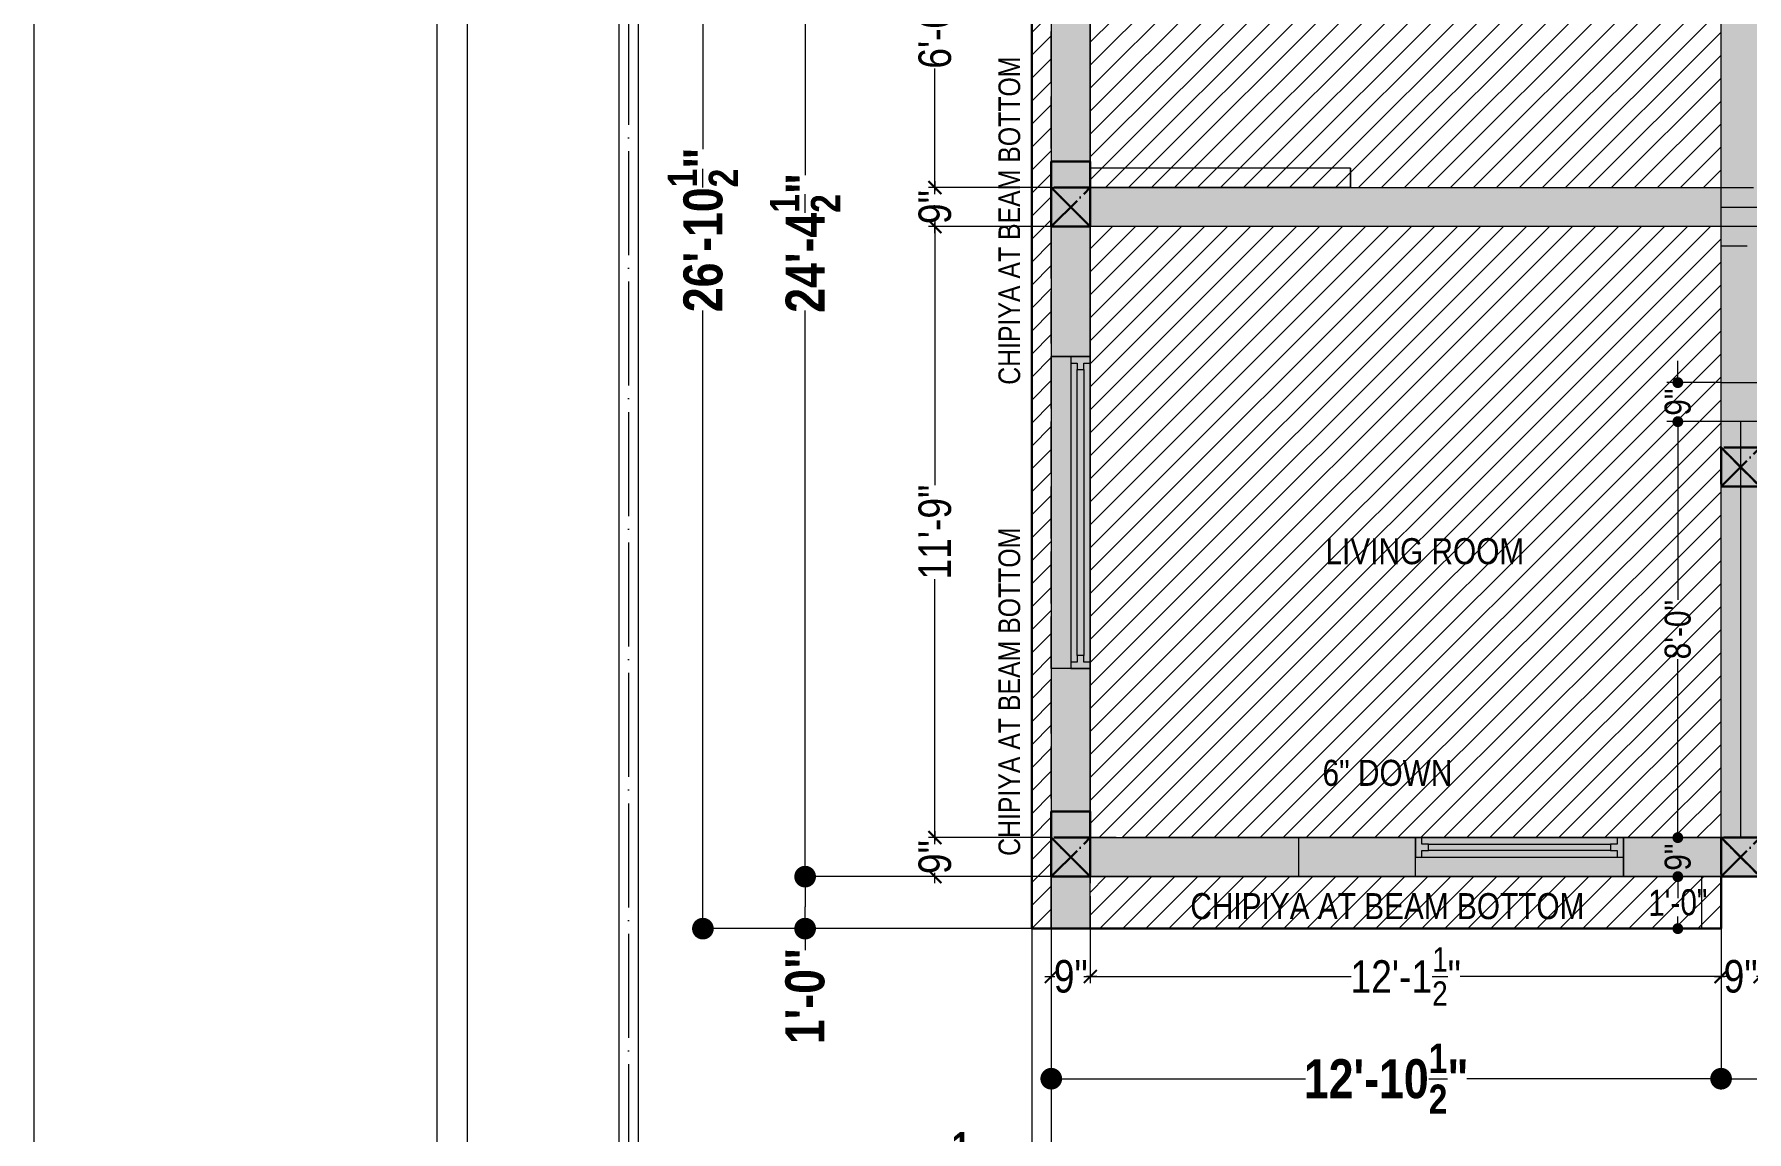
# Model space of a CAD drawing. Header units: millimetres. Extents: x 56222 to 3066687, y -650199 to -121287.
# Drawn here: x 151738.1 to 152133.1, y -174220.6 to -173967.3 of the extents above; entities that cross this region are included whole.
import ezdxf

# ---------------------------------------------------------------- set-up
doc = ezdxf.new("R2010")
doc.units = ezdxf.units.MM
doc.header["$MEASUREMENT"] = 0
doc.header["$PDMODE"] = 35
doc.linetypes.add('ACAD_ISO02W100', pattern=[15, 12, -3])
doc.linetypes.add('ACAD_ISO04W100', pattern=[30, 24, -3, 0, -3])
doc.layers.get('Defpoints').update_dxf_attribs({"color": 220})
for name, color, linetype, lineweight in [('COLUMN', 1, 'Continuous', 30), ('COLUMN ( CENTER MARK )_', 5, 'ACAD_ISO04W100', 30), ('FIRST FLOOR ( TEXT )', 7, 'Continuous', 9), ('GROUND FLOOR', 7, 'Continuous', 9), ('GROUND FLOOR  ( PLINE )', 251, 'Continuous', 30), ('GROUND FLOOR ( DW_RAIL )', 7, 'Continuous', 9), ('SECTION', 7, 'Continuous', 9), ('X_SHEET', 7, 'Continuous', 9), ('XX~SLAB ( BEAM )~ ( DIM )', 7, 'Continuous', 9), ('XX~SLAB ( BEAM )~ ( HATCH )', 1, 'Continuous', 9), ('XX~SLAB ( HATCH )', 7, 'Continuous', 9), ('XX~STR BEAM', 5, 'ACAD_ISO02W100', 9)]:
    doc.layers.add(name, color=color, linetype=linetype, lineweight=lineweight)
doc.layers.add('GROUND FLOOR  ( Text )', color=251, linetype='Continuous')
doc.layers.add('XX~SLAB ( HATCH )~ PLINE', color=251, linetype='Continuous', lineweight=9, plot=False)
doc.layers.add('XX~SLAB ( PLINE )', color=251, linetype='Continuous', plot=False)
doc.styles.add('Cn BT~6', font='swissc.ttf', dxfattribs={"height": 6})
doc.styles.add("Cn_BT_0'-0", font='swissc.ttf')
doc.styles.add('Cn_BT_7½', font='swissc.ttf', dxfattribs={"height": 7.5})
doc.styles.add('Cn_BT_9 ( BOLD )', font='swisscb.ttf', dxfattribs={"height": 9})
doc.styles.add('KATHA', font='swissc.ttf')
doc.dimstyles.new('Cn BT~6', dxfattribs={"dimtxt": 0.18, "dimasz": 2.5, "dimexe": 2.5, "dimexo": 0, "dimgap": 0.09, "dimtad": 0, "dimdec": 3, "dimzin": 3, "dimdsep": 46, "dimlunit": 4, "dimtxsty": 'Cn BT~6', "dimblk": 'DOT', "dimcen": 0.09, "dimdle": 2, "dimclrd": 250, "dimclre": 250, "dimclrt": 5, "dimadec": 0, "dimazin": 0, "dimtfac": 0.75, "dimtdec": 3, "dimtofl": 0, "dimtmove": 0, "dimatfit": 3, "dimfxl": 1, "dimtolj": 1, "dimtzin": 0, "dimlwd": 15, "dimlwe": 15, "dimarcsym": 0})
doc.dimstyles.new('Cn_BT_7½', dxfattribs={"dimtxt": 9, "dimasz": 3, "dimexe": 1.5, "dimexo": 0, "dimgap": 0.09, "dimtad": 0, "dimdec": 3, "dimzin": 3, "dimdsep": 46, "dimlunit": 4, "dimtxsty": 'Cn_BT_7½', "dimblk": 'ARCHTICK', "dimcen": 0.09, "dimdle": 1.5, "dimclrd": 251, "dimclre": 251, "dimclrt": 14, "dimadec": 0, "dimazin": 0, "dimtfac": 0.75, "dimtdec": 3, "dimtofl": 0, "dimtmove": 0, "dimatfit": 3, "dimfxl": 0, "dimtolj": 1, "dimtzin": 0, "dimlwd": 15, "dimlwe": 15, "dimarcsym": 0})
doc.dimstyles.new('Cn_BT_9 ( BOLD )', dxfattribs={"dimtxt": 9, "dimasz": 5, "dimexe": 1.5, "dimexo": 0, "dimgap": 0.09, "dimtad": 0, "dimzin": 3, "dimdsep": 46, "dimlunit": 4, "dimtxsty": 'Cn_BT_9 ( BOLD )', "dimblk": 'DOT', "dimcen": 0.09, "dimdle": 1.5, "dimclrd": 251, "dimclre": 251, "dimclrt": 5, "dimadec": 0, "dimazin": 0, "dimtfac": 0.75, "dimtofl": 0, "dimtmove": 0, "dimatfit": 3, "dimfxl": 0, "dimtolj": 1, "dimtzin": 0, "dimlwd": 15, "dimlwe": 15, "dimarcsym": 0})
pattern_1 = [(45, (151968.207, -174173.6764), (-2.65165, 2.65165), [])]
pattern_2 = [(45, (151981.707, -174101.6764), (-2.65165, 2.65165), [])]

# ---------------------------------------------------------------- blocks, each defined once
blk = doc.blocks.new('_ArchTick')
at = {"color": 0, "linetype": 'ByBlock', "const_width": 0.15}
blk.add_lwpolyline([(-0.5, -0.5), (0.5, 0.5)], dxfattribs=at)
blk = doc.blocks.new('*D164')
at = {"layer": 'Defpoints', "color": 0, "lineweight": 0, "transparency": 16777216}
for p in [(151972.71, -173930.68), (151945.89, -174002.68), (151972.71, -174002.68)]:
    blk.add_point(p, dxfattribs=at)
at = {"layer": 'XX~SLAB ( BEAM )~ ( DIM )', "color": 251, "lineweight": 15, "transparency": 16777216}
for p, q in [((151972.71, -173930.68), (151944.39, -173930.68)), ((151945.89, -173929.18), (151945.89, -173958.16)), ((151945.89, -174004.18), (151945.89, -173975.19)), ((151972.71, -174002.68), (151944.39, -174002.68))]:
    blk.add_line(p, q, dxfattribs=at)
at = {"layer": 'XX~SLAB ( BEAM )~ ( DIM )', "color": 251, "lineweight": 15, "transparency": 16777216, "xscale": 3, "yscale": 3, "zscale": 3}
for p, rotation in [((151945.89, -173930.68), 90), ((151945.89, -174002.68), 270)]:
    blk.add_blockref('_ArchTick', p, dxfattribs=dict(at, rotation=rotation))
at = {"layer": 'XX~SLAB ( BEAM )~ ( DIM )', "color": 14, "transparency": 16777216, "insert": (151945.89, -173966.68), "char_height": 7.5, "attachment_point": 5, "rotation": 90, "style": 'Cn_BT_7½'}
blk.add_mtext('\\A1;6\'-0"', dxfattribs=at)
blk = doc.blocks.new('*D163')
at = {"layer": 'Defpoints', "color": 0, "lineweight": 0, "transparency": 16777216}
for p in [(151972.71, -174002.68), (151945.89, -174011.68), (151972.71, -174011.68)]:
    blk.add_point(p, dxfattribs=at)
at = {"layer": 'XX~SLAB ( BEAM )~ ( DIM )', "color": 251, "lineweight": 15, "transparency": 16777216}
for p, q in [((151972.71, -174002.68), (151944.39, -174002.68)), ((151945.89, -174001.18), (151945.89, -174003.52)), ((151972.71, -174011.68), (151944.39, -174011.68)), ((151945.89, -174013.18), (151945.89, -174010.83))]:
    blk.add_line(p, q, dxfattribs=at)
at = {"layer": 'XX~SLAB ( BEAM )~ ( DIM )', "color": 251, "lineweight": 15, "transparency": 16777216, "xscale": 3, "yscale": 3, "zscale": 3}
for p, rotation in [((151945.89, -174002.68), 90), ((151945.89, -174011.68), 270)]:
    blk.add_blockref('_ArchTick', p, dxfattribs=dict(at, rotation=rotation))
at = {"layer": 'XX~SLAB ( BEAM )~ ( DIM )', "color": 14, "transparency": 16777216, "insert": (151945.89, -174007.18), "char_height": 7.5, "attachment_point": 5, "rotation": 90, "style": 'Cn_BT_7½'}
blk.add_mtext('\\A1;9"', dxfattribs=at)
blk = doc.blocks.new('*D162')
at = {"layer": 'Defpoints', "color": 0, "lineweight": 0, "transparency": 16777216}
for p in [(151972.71, -174011.68), (151945.89, -174152.68), (151972.71, -174152.68)]:
    blk.add_point(p, dxfattribs=at)
at = {"layer": 'XX~SLAB ( BEAM )~ ( DIM )', "color": 251, "lineweight": 15, "transparency": 16777216}
for p, q in [((151972.71, -174011.68), (151944.39, -174011.68)), ((151945.89, -174010.18), (151945.89, -174071.32)), ((151945.89, -174154.18), (151945.89, -174093.04)), ((151972.71, -174152.68), (151944.39, -174152.68))]:
    blk.add_line(p, q, dxfattribs=at)
at = {"layer": 'XX~SLAB ( BEAM )~ ( DIM )', "color": 251, "lineweight": 15, "transparency": 16777216, "xscale": 3, "yscale": 3, "zscale": 3}
for p, rotation in [((151945.89, -174011.68), 90), ((151945.89, -174152.68), 270)]:
    blk.add_blockref('_ArchTick', p, dxfattribs=dict(at, rotation=rotation))
at = {"layer": 'XX~SLAB ( BEAM )~ ( DIM )', "color": 14, "transparency": 16777216, "insert": (151945.89, -174082.18), "char_height": 7.5, "attachment_point": 5, "rotation": 90, "style": 'Cn_BT_7½'}
blk.add_mtext('\\A1;11\'-9"', dxfattribs=at)
blk = doc.blocks.new('*D161')
at = {"layer": 'Defpoints', "color": 0, "lineweight": 0, "transparency": 16777216}
for p in [(151972.71, -174152.68), (151945.89, -174161.68), (151972.71, -174161.68)]:
    blk.add_point(p, dxfattribs=at)
at = {"layer": 'XX~SLAB ( BEAM )~ ( DIM )', "color": 251, "lineweight": 15, "transparency": 16777216}
for p, q in [((151972.71, -174152.68), (151944.39, -174152.68)), ((151945.89, -174151.18), (151945.89, -174153.52)), ((151972.71, -174161.68), (151944.39, -174161.68)), ((151945.89, -174163.18), (151945.89, -174160.83))]:
    blk.add_line(p, q, dxfattribs=at)
at = {"layer": 'XX~SLAB ( BEAM )~ ( DIM )', "color": 251, "lineweight": 15, "transparency": 16777216, "xscale": 3, "yscale": 3, "zscale": 3}
for p, rotation in [((151945.89, -174152.68), 90), ((151945.89, -174161.68), 270)]:
    blk.add_blockref('_ArchTick', p, dxfattribs=dict(at, rotation=rotation))
at = {"layer": 'XX~SLAB ( BEAM )~ ( DIM )', "color": 14, "transparency": 16777216, "insert": (151945.89, -174157.18), "char_height": 7.5, "attachment_point": 5, "rotation": 90, "style": 'Cn_BT_7½'}
blk.add_mtext('\\A1;9"', dxfattribs=at)
blk = doc.blocks.new('*D145')
at = {"layer": 'Defpoints', "color": 0, "lineweight": 0, "transparency": 16777216}
for p in [(151972.71, -174173.68), (151981.71, -174173.68), (151981.71, -174184.73)]:
    blk.add_point(p, dxfattribs=at)
at = {"layer": 'XX~SLAB ( BEAM )~ ( DIM )', "color": 251, "lineweight": 15, "transparency": 16777216}
for p, q in [((151972.71, -174173.68), (151972.71, -174186.23)), ((151981.71, -174173.68), (151981.71, -174186.23)), ((151971.21, -174184.73), (151973.55, -174184.73)), ((151983.21, -174184.73), (151980.86, -174184.73))]:
    blk.add_line(p, q, dxfattribs=at)
at = {"layer": 'XX~SLAB ( BEAM )~ ( DIM )', "color": 251, "lineweight": 15, "transparency": 16777216, "xscale": 3, "yscale": 3, "zscale": 3, "rotation": 180}
blk.add_blockref('_ArchTick', (151972.71, -174184.73), dxfattribs=at)
at = {"layer": 'XX~SLAB ( BEAM )~ ( DIM )', "color": 251, "lineweight": 15, "transparency": 16777216, "xscale": 3, "yscale": 3, "zscale": 3}
blk.add_blockref('_ArchTick', (151981.71, -174184.73), dxfattribs=at)
at = {"layer": 'XX~SLAB ( BEAM )~ ( DIM )', "color": 14, "transparency": 16777216, "insert": (151977.21, -174184.73), "char_height": 7.5, "attachment_point": 5, "style": 'Cn_BT_7½'}
blk.add_mtext('\\A1;9"', dxfattribs=at)
blk = doc.blocks.new('*D144')
at = {"layer": 'Defpoints', "color": 0, "lineweight": 0, "transparency": 16777216}
for p in [(151981.71, -174173.68), (152127.21, -174173.68), (152127.21, -174184.73)]:
    blk.add_point(p, dxfattribs=at)
at = {"layer": 'XX~SLAB ( BEAM )~ ( DIM )', "color": 251, "lineweight": 15, "transparency": 16777216}
for p, q in [((151981.71, -174173.68), (151981.71, -174186.23)), ((152127.21, -174173.68), (152127.21, -174186.23)), ((151980.21, -174184.73), (152041.92, -174184.73)), ((152128.71, -174184.73), (152066.99, -174184.73))]:
    blk.add_line(p, q, dxfattribs=at)
at = {"layer": 'XX~SLAB ( BEAM )~ ( DIM )', "color": 251, "lineweight": 15, "transparency": 16777216, "xscale": 3, "yscale": 3, "zscale": 3, "rotation": 180}
blk.add_blockref('_ArchTick', (151981.71, -174184.73), dxfattribs=at)
at = {"layer": 'XX~SLAB ( BEAM )~ ( DIM )', "color": 251, "lineweight": 15, "transparency": 16777216, "xscale": 3, "yscale": 3, "zscale": 3}
blk.add_blockref('_ArchTick', (152127.21, -174184.73), dxfattribs=at)
at = {"layer": 'XX~SLAB ( BEAM )~ ( DIM )', "color": 14, "transparency": 16777216, "insert": (152054.46, -174184.73), "char_height": 7.5, "attachment_point": 5, "style": 'Cn_BT_7½'}
blk.add_mtext('\\A1;12\'-1{\\H0.75x;\\S1/2;}"', dxfattribs=at)
blk = doc.blocks.new('*D143')
at = {"layer": 'Defpoints', "color": 0, "lineweight": 0, "transparency": 16777216}
for p in [(152136.21, -174161.68), (152127.21, -174173.68), (152136.21, -174184.73)]:
    blk.add_point(p, dxfattribs=at)
at = {"layer": 'XX~SLAB ( BEAM )~ ( DIM )', "color": 251, "lineweight": 15, "transparency": 16777216}
for p, q in [((152136.21, -174161.68), (152136.21, -174186.23)), ((152127.21, -174173.68), (152127.21, -174186.23)), ((152125.71, -174184.73), (152128.05, -174184.73)), ((152137.71, -174184.73), (152135.36, -174184.73))]:
    blk.add_line(p, q, dxfattribs=at)
at = {"layer": 'XX~SLAB ( BEAM )~ ( DIM )', "color": 251, "lineweight": 15, "transparency": 16777216, "xscale": 3, "yscale": 3, "zscale": 3, "rotation": 180}
blk.add_blockref('_ArchTick', (152127.21, -174184.73), dxfattribs=at)
at = {"layer": 'XX~SLAB ( BEAM )~ ( DIM )', "color": 251, "lineweight": 15, "transparency": 16777216, "xscale": 3, "yscale": 3, "zscale": 3}
blk.add_blockref('_ArchTick', (152136.21, -174184.73), dxfattribs=at)
at = {"layer": 'XX~SLAB ( BEAM )~ ( DIM )', "color": 14, "transparency": 16777216, "insert": (152131.71, -174184.73), "char_height": 7.5, "attachment_point": 5, "style": 'Cn_BT_7½'}
blk.add_mtext('\\A1;9"', dxfattribs=at)
blk = doc.blocks.new('_Dot')
at = {"color": 0, "linetype": 'ByBlock', "lineweight": -2}
blk.add_line((-0.5, 0), (-1, 0), dxfattribs=at)
at = {"color": 0, "linetype": 'ByBlock', "const_width": 0.5}
blk.add_lwpolyline([(-0.25, 0, 1), (0.25, 0, 1)], format="xyb", close=True, dxfattribs=at)
blk = doc.blocks.new('*D131')
at = {"layer": 'Defpoints', "color": 0, "lineweight": 0, "transparency": 16777216}
for p in [(152127.21, -174047.68), (152117.23, -174056.68), (152127.21, -174056.68)]:
    blk.add_point(p, dxfattribs=at)
at = {"layer": 'XX~SLAB ( BEAM )~ ( DIM )', "color": 250, "lineweight": 15, "transparency": 16777216}
for p, q in [((152117.23, -174045.18), (152117.23, -174042.68)), ((152127.21, -174047.68), (152114.73, -174047.68)), ((152127.21, -174056.68), (152114.73, -174056.68)), ((152117.23, -174059.18), (152117.23, -174061.68))]:
    blk.add_line(p, q, dxfattribs=at)
at = {"layer": 'XX~SLAB ( BEAM )~ ( DIM )', "color": 250, "lineweight": 15, "transparency": 16777216, "xscale": 2.5, "yscale": 2.5, "zscale": 2.5}
for p, rotation in [((152117.23, -174047.68), 270), ((152117.23, -174056.68), 90)]:
    blk.add_blockref('_Dot', p, dxfattribs=dict(at, rotation=rotation))
at = {"layer": 'XX~SLAB ( BEAM )~ ( DIM )', "color": 5, "transparency": 16777216, "insert": (152117.23, -174052.18), "char_height": 6, "attachment_point": 5, "rotation": 90, "style": 'Cn BT~6'}
blk.add_mtext('\\A1;9"', dxfattribs=at)
blk = doc.blocks.new('*D130')
at = {"layer": 'Defpoints', "color": 0, "lineweight": 0, "transparency": 16777216}
for p in [(152127.21, -174056.68), (152117.23, -174152.68), (152127.21, -174152.68)]:
    blk.add_point(p, dxfattribs=at)
at = {"layer": 'XX~SLAB ( BEAM )~ ( DIM )', "color": 250, "lineweight": 15, "transparency": 16777216}
for p, q in [((152127.21, -174056.68), (152114.73, -174056.68)), ((152117.23, -174059.18), (152117.23, -174097.84)), ((152117.23, -174150.18), (152117.23, -174111.51)), ((152127.21, -174152.68), (152114.73, -174152.68))]:
    blk.add_line(p, q, dxfattribs=at)
at = {"layer": 'XX~SLAB ( BEAM )~ ( DIM )', "color": 250, "lineweight": 15, "transparency": 16777216, "xscale": 2.5, "yscale": 2.5, "zscale": 2.5}
for p, rotation in [((152117.23, -174056.68), 90), ((152117.23, -174152.68), 270)]:
    blk.add_blockref('_Dot', p, dxfattribs=dict(at, rotation=rotation))
at = {"layer": 'XX~SLAB ( BEAM )~ ( DIM )', "color": 5, "transparency": 16777216, "insert": (152117.23, -174104.68), "char_height": 6, "attachment_point": 5, "rotation": 90, "style": 'Cn BT~6'}
blk.add_mtext('\\A1;8\'-0"', dxfattribs=at)
blk = doc.blocks.new('*D129')
at = {"layer": 'Defpoints', "color": 0, "lineweight": 0, "transparency": 16777216}
for p in [(152127.21, -174152.68), (152117.23, -174161.68), (152127.21, -174161.68)]:
    blk.add_point(p, dxfattribs=at)
at = {"layer": 'XX~SLAB ( BEAM )~ ( DIM )', "color": 250, "lineweight": 15, "transparency": 16777216}
for p, q in [((152117.23, -174150.18), (152117.23, -174147.68)), ((152127.21, -174152.68), (152114.73, -174152.68)), ((152127.21, -174161.68), (152114.73, -174161.68)), ((152117.23, -174164.18), (152117.23, -174166.68))]:
    blk.add_line(p, q, dxfattribs=at)
at = {"layer": 'XX~SLAB ( BEAM )~ ( DIM )', "color": 250, "lineweight": 15, "transparency": 16777216, "xscale": 2.5, "yscale": 2.5, "zscale": 2.5}
for p, rotation in [((152117.23, -174152.68), 270), ((152117.23, -174161.68), 90)]:
    blk.add_blockref('_Dot', p, dxfattribs=dict(at, rotation=rotation))
at = {"layer": 'XX~SLAB ( BEAM )~ ( DIM )', "color": 5, "transparency": 16777216, "insert": (152117.23, -174157.18), "char_height": 6, "attachment_point": 5, "rotation": 90, "style": 'Cn BT~6'}
blk.add_mtext('\\A1;9"', dxfattribs=at)
blk = doc.blocks.new('*D127')
at = {"layer": 'Defpoints', "color": 0, "lineweight": 0, "transparency": 16777216}
for p in [(151972.71, -173869.18), (151915.94, -174161.68), (151972.71, -174161.68)]:
    blk.add_point(p, dxfattribs=at)
at = {"layer": 'XX~SLAB ( BEAM )~ ( DIM )', "color": 251, "lineweight": 15, "transparency": 16777216}
for p, q in [((151972.71, -173869.18), (151914.44, -173869.18)), ((151915.94, -173874.18), (151915.94, -173999.8)), ((151915.94, -174156.68), (151915.94, -174031.05)), ((151972.71, -174161.68), (151914.44, -174161.68))]:
    blk.add_line(p, q, dxfattribs=at)
at = {"layer": 'XX~SLAB ( BEAM )~ ( DIM )', "color": 251, "lineweight": 15, "transparency": 16777216, "xscale": 5, "yscale": 5, "zscale": 5}
for p, rotation in [((151915.94, -173869.18), 90), ((151915.94, -174161.68), 270)]:
    blk.add_blockref('_Dot', p, dxfattribs=dict(at, rotation=rotation))
at = {"layer": 'XX~SLAB ( BEAM )~ ( DIM )', "color": 5, "transparency": 16777216, "insert": (151915.94, -174015.43), "char_height": 9, "attachment_point": 5, "rotation": 90, "style": 'Cn_BT_9 ( BOLD )'}
blk.add_mtext('\\A1;24\'-4{\\H0.75x;\\S1/2;}"', dxfattribs=at)
blk = doc.blocks.new('*D126')
at = {"layer": 'Defpoints', "color": 0, "lineweight": 0, "transparency": 16777216}
for p in [(151972.71, -174161.68), (151915.94, -174173.68), (151968.21, -174173.68)]:
    blk.add_point(p, dxfattribs=at)
at = {"layer": 'XX~SLAB ( BEAM )~ ( DIM )', "color": 251, "lineweight": 15, "transparency": 16777216}
for p, q in [((151972.71, -174161.68), (151914.44, -174161.68)), ((151915.94, -174166.68), (151915.94, -174168.68)), ((151968.21, -174173.68), (151914.44, -174173.68)), ((151915.94, -174173.68), (151915.94, -174178.68))]:
    blk.add_line(p, q, dxfattribs=at)
at = {"layer": 'XX~SLAB ( BEAM )~ ( DIM )', "color": 251, "lineweight": 15, "transparency": 16777216, "xscale": 5, "yscale": 5, "zscale": 5}
for p, rotation in [((151915.94, -174161.68), 90), ((151915.94, -174173.68), 270)]:
    blk.add_blockref('_Dot', p, dxfattribs=dict(at, rotation=rotation))
at = {"layer": 'XX~SLAB ( BEAM )~ ( DIM )', "color": 5, "transparency": 16777216, "insert": (151915.94, -174189.22), "char_height": 9, "attachment_point": 5, "rotation": 90, "style": 'Cn_BT_9 ( BOLD )'}
blk.add_mtext('\\A1;1\'-0"', dxfattribs=at)
blk = doc.blocks.new('*D123')
at = {"layer": 'Defpoints', "color": 0, "lineweight": 0, "transparency": 16777216}
for p in [(151968.21, -173851.18), (151892.36, -174173.68), (151968.21, -174173.68)]:
    blk.add_point(p, dxfattribs=at)
at = {"layer": 'XX~SLAB ( BEAM )~ ( DIM )', "color": 251, "lineweight": 15, "transparency": 16777216}
for p, q in [((151968.21, -173851.18), (151890.86, -173851.18)), ((151892.36, -173856.18), (151892.36, -173993.81)), ((151892.36, -174168.68), (151892.36, -174031.05)), ((151968.21, -174173.68), (151890.86, -174173.68))]:
    blk.add_line(p, q, dxfattribs=at)
at = {"layer": 'XX~SLAB ( BEAM )~ ( DIM )', "color": 251, "lineweight": 15, "transparency": 16777216, "xscale": 5, "yscale": 5, "zscale": 5}
for p, rotation in [((151892.36, -173851.18), 90), ((151892.36, -174173.68), 270)]:
    blk.add_blockref('_Dot', p, dxfattribs=dict(at, rotation=rotation))
at = {"layer": 'XX~SLAB ( BEAM )~ ( DIM )', "color": 5, "transparency": 16777216, "insert": (151892.36, -174012.43), "char_height": 9, "attachment_point": 5, "rotation": 90, "style": 'Cn_BT_9 ( BOLD )'}
blk.add_mtext('\\A1;26\'-10{\\H0.75x;\\S1/2;}"', dxfattribs=at)
blk = doc.blocks.new('*D121')
at = {"layer": 'Defpoints', "color": 0, "lineweight": 0, "transparency": 16777216}
for p in [(151968.21, -174173.68), (151972.71, -174173.68), (151972.71, -174228.73)]:
    blk.add_point(p, dxfattribs=at)
at = {"layer": 'XX~SLAB ( BEAM )~ ( DIM )', "color": 251, "lineweight": 15, "transparency": 16777216}
for p, q in [((151968.21, -174173.68), (151968.21, -174230.23)), ((151972.71, -174173.68), (151972.71, -174230.23)), ((151963.21, -174228.73), (151958.21, -174228.73)), ((151977.71, -174228.73), (151982.71, -174228.73))]:
    blk.add_line(p, q, dxfattribs=at)
at = {"layer": 'XX~SLAB ( BEAM )~ ( DIM )', "color": 251, "lineweight": 15, "transparency": 16777216, "xscale": 5, "yscale": 5, "zscale": 5}
blk.add_blockref('_Dot', (151968.21, -174228.73), dxfattribs=at)
at = {"layer": 'XX~SLAB ( BEAM )~ ( DIM )', "color": 251, "lineweight": 15, "transparency": 16777216, "xscale": 5, "yscale": 5, "zscale": 5, "rotation": 180}
blk.add_blockref('_Dot', (151972.71, -174228.73), dxfattribs=at)
at = {"layer": 'XX~SLAB ( BEAM )~ ( DIM )', "color": 5, "transparency": 16777216, "insert": (151951.51, -174228.73), "char_height": 9, "attachment_point": 5, "style": 'Cn_BT_9 ( BOLD )'}
blk.add_mtext('\\A1;4{\\H0.75x;\\S1/2;}"', dxfattribs=at)
blk = doc.blocks.new('*D120')
at = {"layer": 'Defpoints', "color": 0, "lineweight": 0, "transparency": 16777216}
for p in [(151972.71, -174173.68), (152127.21, -174173.68), (152127.21, -174208.31)]:
    blk.add_point(p, dxfattribs=at)
at = {"layer": 'XX~SLAB ( BEAM )~ ( DIM )', "color": 251, "lineweight": 15, "transparency": 16777216}
for p, q in [((151972.71, -174173.68), (151972.71, -174209.81)), ((152127.21, -174173.68), (152127.21, -174209.81)), ((151977.71, -174208.31), (152031.36, -174208.31)), ((152122.21, -174208.31), (152068.56, -174208.31))]:
    blk.add_line(p, q, dxfattribs=at)
at = {"layer": 'XX~SLAB ( BEAM )~ ( DIM )', "color": 251, "lineweight": 15, "transparency": 16777216, "xscale": 5, "yscale": 5, "zscale": 5, "rotation": 180}
blk.add_blockref('_Dot', (151972.71, -174208.31), dxfattribs=at)
at = {"layer": 'XX~SLAB ( BEAM )~ ( DIM )', "color": 251, "lineweight": 15, "transparency": 16777216, "xscale": 5, "yscale": 5, "zscale": 5}
blk.add_blockref('_Dot', (152127.21, -174208.31), dxfattribs=at)
at = {"layer": 'XX~SLAB ( BEAM )~ ( DIM )', "color": 5, "transparency": 16777216, "insert": (152049.96, -174208.31), "char_height": 9, "attachment_point": 5, "style": 'Cn_BT_9 ( BOLD )'}
blk.add_mtext('\\A1;12\'-10{\\H0.75x;\\S1/2;}"', dxfattribs=at)
blk = doc.blocks.new('*D119')
at = {"layer": 'Defpoints', "color": 0, "lineweight": 0, "transparency": 16777216}
for p in [(152283.21, -174161.68), (152127.21, -174173.68), (152283.21, -174208.31)]:
    blk.add_point(p, dxfattribs=at)
at = {"layer": 'XX~SLAB ( BEAM )~ ( DIM )', "color": 251, "lineweight": 15, "transparency": 16777216}
for p, q in [((152283.21, -174161.68), (152283.21, -174209.81)), ((152127.21, -174173.68), (152127.21, -174209.81)), ((152132.21, -174208.31), (152191.67, -174208.31)), ((152278.21, -174208.31), (152218.75, -174208.31))]:
    blk.add_line(p, q, dxfattribs=at)
at = {"layer": 'XX~SLAB ( BEAM )~ ( DIM )', "color": 251, "lineweight": 15, "transparency": 16777216, "xscale": 5, "yscale": 5, "zscale": 5, "rotation": 180}
blk.add_blockref('_Dot', (152127.21, -174208.31), dxfattribs=at)
at = {"layer": 'XX~SLAB ( BEAM )~ ( DIM )', "color": 251, "lineweight": 15, "transparency": 16777216, "xscale": 5, "yscale": 5, "zscale": 5}
blk.add_blockref('_Dot', (152283.21, -174208.31), dxfattribs=at)
at = {"layer": 'XX~SLAB ( BEAM )~ ( DIM )', "color": 5, "transparency": 16777216, "insert": (152205.21, -174208.31), "char_height": 9, "attachment_point": 5, "style": 'Cn_BT_9 ( BOLD )'}
blk.add_mtext('\\A1;13\'-0"', dxfattribs=at)
blk = doc.blocks.new('*D116')
at = {"layer": 'Defpoints', "color": 0, "lineweight": 0, "transparency": 16777216}
for p in [(151972.71, -174173.68), (152373.21, -174173.68), (152373.21, -174228.73)]:
    blk.add_point(p, dxfattribs=at)
at = {"layer": 'XX~SLAB ( BEAM )~ ( DIM )', "color": 251, "lineweight": 15, "transparency": 16777216}
for p, q in [((151972.71, -174173.68), (151972.71, -174230.23)), ((152373.21, -174173.68), (152373.21, -174230.23)), ((151977.71, -174228.73), (152157.32, -174228.73)), ((152368.21, -174228.73), (152188.6, -174228.73))]:
    blk.add_line(p, q, dxfattribs=at)
at = {"layer": 'XX~SLAB ( BEAM )~ ( DIM )', "color": 251, "lineweight": 15, "transparency": 16777216, "xscale": 5, "yscale": 5, "zscale": 5, "rotation": 180}
blk.add_blockref('_Dot', (151972.71, -174228.73), dxfattribs=at)
at = {"layer": 'XX~SLAB ( BEAM )~ ( DIM )', "color": 251, "lineweight": 15, "transparency": 16777216, "xscale": 5, "yscale": 5, "zscale": 5}
blk.add_blockref('_Dot', (152373.21, -174228.73), dxfattribs=at)
at = {"layer": 'XX~SLAB ( BEAM )~ ( DIM )', "color": 5, "transparency": 16777216, "insert": (152172.96, -174228.73), "char_height": 9, "attachment_point": 5, "style": 'Cn_BT_9 ( BOLD )'}
blk.add_mtext('\\A1;33\'-4{\\H0.75x;\\S1/2;}"', dxfattribs=at)
blk = doc.blocks.new('*D115')
at = {"layer": 'Defpoints', "color": 0, "lineweight": 0, "transparency": 16777216}
for p in [(151968.21, -174173.68), (152373.21, -174173.68), (152373.21, -174251.4)]:
    blk.add_point(p, dxfattribs=at)
at = {"layer": 'XX~SLAB ( BEAM )~ ( DIM )', "color": 251, "lineweight": 15, "transparency": 16777216}
for p, q in [((151968.21, -174173.68), (151968.21, -174252.9)), ((152373.21, -174173.68), (152373.21, -174252.9)), ((151973.21, -174251.4), (152157.14, -174251.4)), ((152368.21, -174251.4), (152184.28, -174251.4))]:
    blk.add_line(p, q, dxfattribs=at)
at = {"layer": 'XX~SLAB ( BEAM )~ ( DIM )', "color": 251, "lineweight": 15, "transparency": 16777216, "xscale": 5, "yscale": 5, "zscale": 5, "rotation": 180}
blk.add_blockref('_Dot', (151968.21, -174251.4), dxfattribs=at)
at = {"layer": 'XX~SLAB ( BEAM )~ ( DIM )', "color": 251, "lineweight": 15, "transparency": 16777216, "xscale": 5, "yscale": 5, "zscale": 5}
blk.add_blockref('_Dot', (152373.21, -174251.4), dxfattribs=at)
at = {"layer": 'XX~SLAB ( BEAM )~ ( DIM )', "color": 5, "transparency": 16777216, "insert": (152170.71, -174251.4), "char_height": 9, "attachment_point": 5, "style": 'Cn_BT_9 ( BOLD )'}
blk.add_mtext('\\A1;33\'-9"', dxfattribs=at)
blk = doc.blocks.new('*D111')
at = {"layer": 'Defpoints', "color": 0, "lineweight": 0, "transparency": 16777216}
for p in [(152127.21, -174161.68), (152117.23, -174173.68), (152127.21, -174173.68)]:
    blk.add_point(p, dxfattribs=at)
at = {"layer": 'XX~SLAB ( BEAM )~ ( DIM )', "color": 250, "lineweight": 15, "transparency": 16777216}
for p, q in [((152127.21, -174161.68), (152114.73, -174161.68)), ((152117.23, -174164.18), (152117.23, -174164.51)), ((152127.21, -174173.68), (152114.73, -174173.68)), ((152117.23, -174171.18), (152117.23, -174170.85))]:
    blk.add_line(p, q, dxfattribs=at)
at = {"layer": 'XX~SLAB ( BEAM )~ ( DIM )', "color": 250, "lineweight": 15, "transparency": 16777216, "xscale": 2.5, "yscale": 2.5, "zscale": 2.5}
for p, rotation in [((152117.23, -174161.68), 90), ((152117.23, -174173.68), 270)]:
    blk.add_blockref('_Dot', p, dxfattribs=dict(at, rotation=rotation))
at = {"layer": 'XX~SLAB ( BEAM )~ ( DIM )', "color": 5, "transparency": 16777216, "insert": (152117.23, -174167.68), "char_height": 6, "attachment_point": 5, "rotation": 1, "style": 'Cn BT~6'}
blk.add_mtext('\\A1;1\'-0"', dxfattribs=at)

msp = doc.modelspace()

# ---------------------------------------------------------------- hatches: boundary and pattern name
at = {"layer": 'XX~SLAB ( BEAM )~ ( HATCH )'}
h = msp.add_hatch(dxfattribs=at)
h.set_pattern_fill('AR-CONC', color=256, style=0)
h.set_pattern_definition([(50, (151968.207, -174173.6764), (7.1726, -0.62752), [0.75, -8.25]), (355, (151968.207, -174173.676), (-1.38751, 7.52192), [0.6, -6.6]), (100.4514, (151968.805, -174173.7287), (5.78509, 6.8944), [0.6374, -7.01142]), (46.1842, (151968.207, -174171.676), (10.67241, -1.65519), [1.125, -12.375]), (96.6356, (151969.096, -174171.814), (9.34663, 9.74118), [0.9561, -10.51713]), (351.1842, (151968.207, -174171.676), (9.34662, 9.74119), [0.9, -9.9]), (21, (151969.207, -174172.1764), (5.96907, -4.02619), [0.75, -8.25]), (326, (151969.207, -174172.176), (2.43315, 7.2515), [0.6, -6.6]), (71.4514, (151969.7045, -174172.512), (8.40223, 3.225305), [0.6374, -7.01142]), (37.5, (151968.207, -174173.6764), (0.121599, 3.328939), [0, -6.52, 0, -6.7, 0, -6.625]), (7.5, (151968.207, -174173.6764), (2.630695, 3.944117), [0, -3.82, 0, -6.37, 0, -2.525]), (327.5, (151965.977, -174173.6764), (5.338224, -0.225549), [0, -2.5, 0, -7.8, 0, -10.35]), (317.5, (151964.977, -174173.6764), (5.83186, 1.00105), [0, -3.25, 0, -5.18, 0, -7.35])])
h.paths.add_polyline_path([(151968.2071, -173851.1764), (152373.2071, -173851.1764), (152373.2067, -174161.6764), (152364.2071, -174161.6764), (152364.2071, -174143.6764), (152283.2071, -174143.6764), (152283.2071, -174161.6764), (152127.2071, -174161.6764), (152127.2071, -174173.6764), (151968.2071, -174173.6764)])
h.paths.add_polyline_path([(152127.2071, -174173.6764), (151981.7071, -174173.6764), (151981.7071, -174161.6764), (152127.2071, -174161.6764)], flags=17)
h.paths.add_polyline_path([(151972.7071, -174173.6764), (151968.2071, -174173.6764), (151968.2071, -173851.1764), (151972.7071, -173851.1764)], flags=17)
h.paths.add_polyline_path([(151981.7071, -174002.6764), (152127.2071, -174002.6764), (152127.2071, -173930.6764), (151981.7071, -173930.6764)], flags=16)
h.paths.add_polyline_path([(151981.7071, -173878.1764), (152127.2071, -173878.1764), (152127.2071, -173921.6764), (151981.7071, -173921.6764)], flags=16)
h.paths.add_polyline_path([(151981.7071, -173855.6764), (152127.2071, -173855.6764), (152127.2071, -173869.1764), (151981.7071, -173869.1764)], flags=16)
h.paths.add_polyline_path([(152136.2071, -173855.6764), (152205.2071, -173855.6764), (152205.2071, -173869.1764), (152136.2071, -173869.1764)], flags=16)
h.paths.add_polyline_path([(152136.2071, -173878.1764), (152205.2071, -173878.1764), (152205.2071, -173921.6764), (152136.2071, -173921.6764)], flags=16)
h.paths.add_polyline_path([(152214.2071, -173878.1764), (152364.2071, -173878.1764), (152364.2071, -174007.1764), (152214.2071, -174007.1764)], flags=16)
h.paths.add_polyline_path([(152136.2071, -174007.1764), (152205.2071, -174007.1764), (152205.2071, -173930.6764), (152136.2071, -173930.6764)], flags=16)
h.paths.add_polyline_path([(152214.2071, -173855.6764), (152364.2071, -173855.6764), (152364.2071, -173869.1764), (152214.2071, -173869.1764)], flags=16)
h.paths.add_polyline_path([(152283.2071, -174016.1764), (152364.2071, -174016.1764), (152364.2071, -174134.6764), (152283.2071, -174134.6764)], flags=16)
h.paths.add_polyline_path([(152136.2071, -174016.1764), (152274.2071, -174016.1764), (152274.2071, -174047.6764), (152136.2071, -174047.6764)], flags=16)
h.paths.add_polyline_path([(152136.2071, -174056.6764), (152274.2071, -174056.6764), (152274.2071, -174161.6764), (152136.2071, -174161.6764)], flags=16)
h.paths.add_polyline_path([(151981.7071, -174152.6764), (152127.2071, -174152.6764), (152127.2071, -174011.6764), (151981.7071, -174011.6764)], flags=16)
at = {"layer": 'XX~SLAB ( HATCH )'}
h = msp.add_hatch(dxfattribs=at)
h.set_pattern_fill('ANSI31', color=5, scale=30, style=0)
h.set_pattern_definition(pattern_1)
h.paths.add_polyline_path([(151972.7071, -174173.6764), (151968.2071, -174173.6764), (151968.2071, -173851.1764), (151972.7071, -173851.1764)])
h = msp.add_hatch(dxfattribs=at)
h.set_pattern_fill('ANSI31', color=6, scale=30, style=0)
h.set_pattern_definition(pattern_1)
h.paths.add_polyline_path([(151972.7071, -174173.6764), (151968.2071, -174173.6764), (151968.2071, -173851.1764), (151972.7071, -173851.1764)])
h = msp.add_hatch(dxfattribs=at)
h.set_pattern_fill('ANSI31', color=256, scale=30, style=0)
h.set_pattern_definition(pattern_2)
h.paths.add_polyline_path([(151981.7071, -174002.6764), (152127.2071, -174002.6764), (152127.2071, -173930.6764), (151981.7071, -173930.6764)])
h = msp.add_hatch(dxfattribs=at)
h.set_pattern_fill('ANSI31', color=256, scale=30, style=0)
h.set_pattern_definition(pattern_2)
h.paths.add_polyline_path([(151981.7071, -174152.6764), (152127.2071, -174152.6764), (152127.2071, -174011.6764), (151981.7071, -174011.6764)])
h = msp.add_hatch(dxfattribs=at)
h.set_pattern_fill('ANSI31', color=6, scale=30, style=0)
h.set_pattern_definition([(45, (166456.0074, -174630.402), (-2.6516504, 2.6516504), [])])
h.paths.add_polyline_path([(152127.2071, -174173.6764), (151981.7071, -174173.6764), (151981.7071, -174161.6764), (152127.2071, -174161.6764)])

# ---------------------------------------------------------------- linework, layer by layer
at = {"layer": 'COLUMN'}
for points in [[(151972.7071, -173996.6764), (151981.7071, -173996.6764), (151981.7071, -174011.6764), (151972.7071, -174011.6764)], [(151972.7071, -174146.6764), (151981.7071, -174146.6764), (151981.7071, -174161.6764), (151972.7071, -174161.6764)]]:
    msp.add_lwpolyline(points, close=True, dxfattribs=at)
at = {"layer": 'COLUMN ( CENTER MARK )_', "ltscale": 0.35}
for points in [[(151981.7071, -174002.6764), (151981.7071, -174011.6764), (151972.7071, -174011.6764), (151981.7071, -174002.6764), (151972.7071, -174002.6764), (151981.7071, -174011.6764), (151972.7071, -174002.6764), (151972.7071, -174011.6764), (151981.7071, -174011.6764)], [(152136.2071, -174062.6764), (152136.2071, -174071.6764), (152127.2071, -174071.6764), (152136.2071, -174062.6764), (152127.2071, -174062.6764), (152136.2071, -174071.6764), (152127.2071, -174062.6764), (152127.2071, -174071.6764), (152136.2071, -174071.6764)], [(151981.7071, -174152.6764), (151981.7071, -174161.6764), (151972.7071, -174161.6764), (151981.7071, -174152.6764), (151972.7071, -174152.6764), (151981.7071, -174161.6764), (151972.7071, -174152.6764), (151972.7071, -174161.6764), (151981.7071, -174161.6764)], [(152136.2071, -174152.6764), (152136.2071, -174161.6764), (152127.2071, -174161.6764), (152136.2071, -174152.6764), (152127.2071, -174152.6764), (152136.2071, -174161.6764), (152127.2071, -174152.6764), (152127.2071, -174161.6764), (152136.2071, -174161.6764)]]:
    msp.add_lwpolyline(points, close=True, dxfattribs=at)
at = {"layer": 'GROUND FLOOR'}
for p, q in [((151872.9571, -173811.4264), (151872.9571, -174278.4264)), ((151877.4571, -173815.9264), (151877.4571, -174273.9264)), ((151972.7071, -173869.1764), (151972.7071, -174161.6764)), ((151981.7071, -173878.1764), (151981.7071, -173998.1764)), ((152041.7071, -173998.1764), (151981.7071, -173998.1764)), ((152041.7071, -173998.1764), (152041.7071, -174002.6764)), ((151981.7071, -174002.6764), (151981.7071, -174161.6764)), ((152041.7071, -174002.6764), (151981.7071, -174002.6764)), ((151981.7071, -174041.6764), (151972.7071, -174041.6764)), ((151981.7071, -174113.6764), (151972.7071, -174113.6764)), ((152131.7071, -174152.6764), (152029.7071, -174152.6764)), ((152029.7071, -174152.6764), (152029.7071, -174161.6764)), ((152056.7071, -174161.6764), (152056.7071, -174152.6764)), ((152104.7071, -174161.6764), (152104.7071, -174152.6764)), ((152283.2071, -174161.6764), (151972.7071, -174161.6764))]:
    msp.add_line(p, q, dxfattribs=at)
at = {"layer": 'GROUND FLOOR', "linetype": 'ACAD_ISO02W100', "ltscale": 0.7}
msp.add_line((152029.7071, -174152.6764), (151981.7071, -174152.6764), dxfattribs=at)
at = {"layer": 'GROUND FLOOR', "color": 1, "linetype": 'ACAD_ISO04W100'}
msp.add_lwpolyline([(152373.2071, -173813.6764), (151875.2071, -173813.6764), (151875.2071, -174276.1764), (152373.2071, -174276.1764)], dxfattribs=at)
at = {"layer": 'GROUND FLOOR', "color": 1, "linetype": 'ACAD_ISO02W100', "ltscale": 0.7}
msp.add_lwpolyline([(152127.2071, -174161.6764), (152127.2071, -174173.6764), (151968.2071, -174173.6764), (151968.2071, -173851.1764), (152373.2071, -173851.1764)], dxfattribs=at)
at = {"layer": 'GROUND FLOOR  ( PLINE )', "lineweight": 9}
for points in [[(151981.7071, -174002.6764), (152041.7071, -174002.6764), (152041.7071, -173998.1764), (151981.7071, -173998.1764), (151981.7071, -173962.1764), (151972.7071, -173962.1764), (151972.7071, -174041.6764), (151981.7071, -174041.6764)], [(152136.2071, -174079.1764), (152178.2071, -174079.1764), (152178.2071, -174056.6764), (152173.7071, -174056.6764), (152173.7071, -174074.6764), (152136.2071, -174074.6764), (152136.2071, -174056.6764), (152131.7071, -174056.6764), (152131.7071, -174152.6764), (152104.7071, -174152.6764), (152104.7071, -174161.6764), (152136.2071, -174161.6764)], [(151981.7071, -174113.6764), (151972.7071, -174113.6764), (151972.7071, -174161.6764), (151981.7071, -174161.6764)], [(152056.7071, -174152.6764), (152029.7071, -174152.6764), (152029.7071, -174161.6764), (152056.7071, -174161.6764)]]:
    msp.add_lwpolyline(points, close=True, dxfattribs=at)
at = {"layer": 'GROUND FLOOR ( DW_RAIL )'}
for points in [[(151981.7071, -174113.6764), (151981.7071, -174112.1764), (151980.2071, -174112.1764), (151980.2071, -174110.6764), (151978.7071, -174110.6764), (151978.7071, -174044.6764), (151980.2071, -174044.6764), (151980.2071, -174043.1764), (151981.7071, -174043.1764), (151981.7071, -174041.6764), (151977.2071, -174041.6764), (151977.2071, -174043.1764), (151978.7071, -174043.1764), (151978.7071, -174044.6764), (151980.2071, -174044.6764), (151980.2071, -174110.6764), (151978.7071, -174110.6764), (151978.7071, -174112.1764), (151977.2071, -174112.1764), (151977.2071, -174113.6764), (151981.7071, -174113.6764), (151981.7071, -174041.6764), (151977.2071, -174041.6764), (151977.2071, -174113.6764)], [(152104.7071, -174152.6764), (152103.2071, -174152.6764), (152103.2071, -174154.1764), (152101.7071, -174154.1764), (152101.7071, -174155.6764), (152059.7071, -174155.6764), (152059.7071, -174154.1764), (152058.2071, -174154.1764), (152058.2071, -174152.6764), (152056.7071, -174152.6764), (152056.7071, -174157.1764), (152058.2071, -174157.1764), (152058.2071, -174155.6764), (152059.7071, -174155.6764), (152059.7071, -174154.1764), (152101.7071, -174154.1764), (152101.7071, -174155.6764), (152103.2071, -174155.6764), (152103.2071, -174157.1764), (152104.7071, -174157.1764), (152104.7071, -174152.6764), (152056.7071, -174152.6764), (152056.7071, -174157.1764), (152104.7071, -174157.1764)]]:
    msp.add_lwpolyline(points, close=True, dxfattribs=at)
at = {"layer": 'SECTION'}
msp.add_lwpolyline([(151738.1305, -172937.5341), (154870.4708, -172937.5341), (154870.4708, -174482.123), (151738.1305, -174482.123)], close=True, dxfattribs=at)
at = {"layer": 'X_SHEET'}
for points in [[(152598.1826, -174306.0603), (151831.0342, -174306.0603), (151831.0342, -173771.1275), (152598.1826, -173771.1275)], [(152591.1826, -174299.0603), (151838.0342, -174299.0603), (151838.0342, -173778.1275), (152591.1826, -173778.1275)]]:
    msp.add_lwpolyline(points, close=True, dxfattribs=at)
at = {"layer": 'XX~SLAB ( HATCH )~ PLINE', "color": 0}
for points in [[(151972.7071, -174173.6764), (151968.2071, -174173.6764), (151968.2071, -173851.1764), (151972.7071, -173851.1764)], [(151972.7071, -174173.6764), (151968.2071, -174173.6764), (151968.2071, -173851.1764), (151972.7071, -173851.1764)], [(151981.7071, -174002.6764), (152127.2071, -174002.6764), (152127.2071, -173930.6764), (151981.7071, -173930.6764)], [(151981.7071, -174152.6764), (152127.2071, -174152.6764), (152127.2071, -174011.6764), (151981.7071, -174011.6764)], [(152127.2071, -174173.6764), (151981.7071, -174173.6764), (151981.7071, -174161.6764), (152127.2071, -174161.6764)]]:
    msp.add_lwpolyline(points, close=True, dxfattribs=at)
at = {"layer": 'XX~SLAB ( PLINE )', "color": 250, "lineweight": 30}
msp.add_lwpolyline([(151968.2071, -173851.1764), (152373.2071, -173851.1764), (152373.2067, -174161.6764), (152364.2071, -174161.6764), (152364.2071, -174143.6764), (152283.2071, -174143.6764), (152283.2071, -174161.6764), (152127.2071, -174161.6764), (152127.2071, -174173.6764), (151968.2071, -174173.6764)], close=True, dxfattribs=at)
at = {"layer": 'XX~STR BEAM', "color": 5}
for points in [[(151981.7071, -174173.6764), (151972.7071, -174173.6764), (151972.7071, -173851.1764), (151981.7071, -173851.1764)], [(152136.2071, -174161.6764), (152127.2071, -174161.6764), (152127.2071, -173851.1764), (152136.2071, -173851.1764)], [(151972.7071, -174011.6764), (151972.7071, -174002.6764), (152136.2071, -174002.6764), (152136.2071, -174011.6764)], [(152127.2071, -174016.1764), (152127.2071, -174007.1764), (152373.2071, -174007.1764), (152373.2071, -174016.1764)], [(152127.2071, -174056.6764), (152127.2071, -174047.6764), (152283.2071, -174047.6764), (152283.2071, -174056.6764)], [(151972.7071, -174161.6764), (152136.2071, -174161.6764), (152136.2071, -174152.6764), (151972.7071, -174152.6764)], [(152122.7071, -174173.6764), (152127.2071, -174173.6764), (152127.2071, -174161.6764), (152122.7071, -174161.6764)]]:
    msp.add_lwpolyline(points, close=True, dxfattribs=at)

# ---------------------------------------------------------------- texts
at = {"layer": 'FIRST FLOOR ( TEXT )', "color": 6, "char_height": 5, "attachment_point": 5, "rotation": 90, "style": 'KATHA'}
for insert in [(151963.071, -174010.3066), (151963.071, -174119.0193)]:
    msp.add_mtext('CHIPIYA AT BEAM BOTTOM', dxfattribs=dict(at, insert=insert))
at = {"layer": 'FIRST FLOOR ( TEXT )', "color": 5, "insert": (152050.2415, -174137.7692), "char_height": 6, "attachment_point": 5, "style": 'KATHA'}
msp.add_mtext('6" DOWN', dxfattribs=at)
at = {"layer": 'FIRST FLOOR ( TEXT )', "color": 6, "insert": (152050.2415, -174168.5293), "char_height": 6, "attachment_point": 5, "style": 'KATHA'}
msp.add_mtext('CHIPIYA AT BEAM BOTTOM', dxfattribs=at)
at = {"layer": 'GROUND FLOOR  ( Text )', "insert": (152058.8764, -174086.6186), "char_height": 6, "attachment_point": 5, "style": "Cn_BT_0'-0"}
msp.add_mtext('LIVING ROOM', dxfattribs=at)

# ---------------------------------------------------------------- dimensions: what is measured, and where the dimension line sits
at = {"layer": 'XX~SLAB ( BEAM )~ ( DIM )'}
for base, p1, p2, picture, middle in [((151892.3562, -174173.6764), (151968.2071, -173851.1764), (151968.2071, -174173.6764), '*D123', (151892.3562, -174012.4264)), ((151915.9424, -174161.6764), (151972.7071, -173869.1764), (151972.7071, -174161.6764), '*D127', (151915.9424, -174015.4264)), ((151915.9424, -174173.6764), (151972.7071, -174161.6764), (151968.2071, -174173.6764), '*D126', (151915.9424, -174189.2245))]:
    dim = msp.add_linear_dim(base=base, p1=p1, p2=p2, angle=90, dimstyle='Cn_BT_9 ( BOLD )', dxfattribs=at)
    dim.commit()
    dim.dimension.update_dxf_attribs({"geometry": picture, "text_midpoint": middle})
for base, p1, p2, dimstyle, picture, middle in [((151945.8886, -174002.6764), (151972.7071, -173930.6764), (151972.7071, -174002.6764), 'Cn_BT_7½', '*D164', (151945.8886, -173966.6764)), ((151945.8886, -174011.6764), (151972.7071, -174002.6764), (151972.7071, -174011.6764), 'Cn_BT_7½', '*D163', (151945.8886, -174007.1764)), ((151945.8886, -174152.6764), (151972.7071, -174011.6764), (151972.7071, -174152.6764), 'Cn_BT_7½', '*D162', (151945.8886, -174082.1764)), ((152117.2294, -174056.6764), (152127.2071, -174047.6764), (152127.2071, -174056.6764), 'Cn BT~6', '*D131', (152117.2294, -174052.1764)), ((152117.2294, -174152.6764), (152127.2071, -174056.6764), (152127.2071, -174152.6764), 'Cn BT~6', '*D130', (152117.2294, -174104.6764)), ((152117.2294, -174161.6764), (152127.2071, -174152.6764), (152127.2071, -174161.6764), 'Cn BT~6', '*D129', (152117.2294, -174157.1764)), ((151945.8886, -174161.6764), (151972.7071, -174152.6764), (151972.7071, -174161.6764), 'Cn_BT_7½', '*D161', (151945.8886, -174157.1764))]:
    dim = msp.add_linear_dim(base=base, p1=p1, p2=p2, angle=90, dimstyle=dimstyle, override={"dimtmove": 1}, dxfattribs=at)
    dim.commit()
    dim.dimension.update_dxf_attribs({"geometry": picture, "text_midpoint": middle})
dim = msp.add_linear_dim(base=(152117.2294, -174173.6764), p1=(152127.2071, -174161.6764), p2=(152127.2071, -174173.6764), angle=90, dimstyle='Cn BT~6', override={"dimtmove": 1}, dxfattribs=at)
dim.commit()
dim.dimension.update_dxf_attribs({"geometry": '*D111', "text_midpoint": (152117.2294, -174167.6764), "text_rotation": 1})
for base, p1, p2, dimstyle, picture, middle in [((152283.2071, -174208.3139), (152127.2071, -174173.6764), (152283.2071, -174161.6764), 'Cn_BT_9 ( BOLD )', '*D119', (152205.2071, -174208.3139)), ((152136.2071, -174184.735), (152127.2071, -174173.6764), (152136.2071, -174161.6764), 'Cn_BT_7½', '*D143', (152131.7071, -174184.735)), ((152127.2071, -174208.3139), (151972.7071, -174173.6764), (152127.2071, -174173.6764), 'Cn_BT_9 ( BOLD )', '*D120', (152049.9571, -174208.3139)), ((151981.7071, -174184.735), (151972.7071, -174173.6764), (151981.7071, -174173.6764), 'Cn_BT_7½', '*D145', (151977.2071, -174184.735)), ((152127.2071, -174184.735), (151981.7071, -174173.6764), (152127.2071, -174173.6764), 'Cn_BT_7½', '*D144', (152054.4571, -174184.735))]:
    dim = msp.add_linear_dim(base=base, p1=p1, p2=p2, dimstyle=dimstyle, override={"dimtmove": 1}, dxfattribs=at)
    dim.commit()
    dim.dimension.update_dxf_attribs({"geometry": picture, "text_midpoint": middle})
dim = msp.add_linear_dim(base=(151972.7071, -174228.7265), p1=(151968.2071, -174173.6764), p2=(151972.7071, -174173.6764), dimstyle='Cn_BT_9 ( BOLD )', dxfattribs=at)
dim.commit()
dim.dimension.update_dxf_attribs({"geometry": '*D121', "text_midpoint": (151951.5103, -174228.7265), "dimtype": 160})
for base, p1, picture, middle in [((152373.2071, -174251.4037), (151968.2071, -174173.6764), '*D115', (152170.7071, -174251.4037)), ((152373.2071, -174228.7265), (151972.7071, -174173.6764), '*D116', (152172.9571, -174228.7265))]:
    dim = msp.add_linear_dim(base=base, p1=p1, p2=(152373.2071, -174173.6764), dimstyle='Cn_BT_9 ( BOLD )', dxfattribs=at)
    dim.commit()
    dim.dimension.update_dxf_attribs({"geometry": picture, "text_midpoint": middle})

doc.saveas('drawing.dxf')
